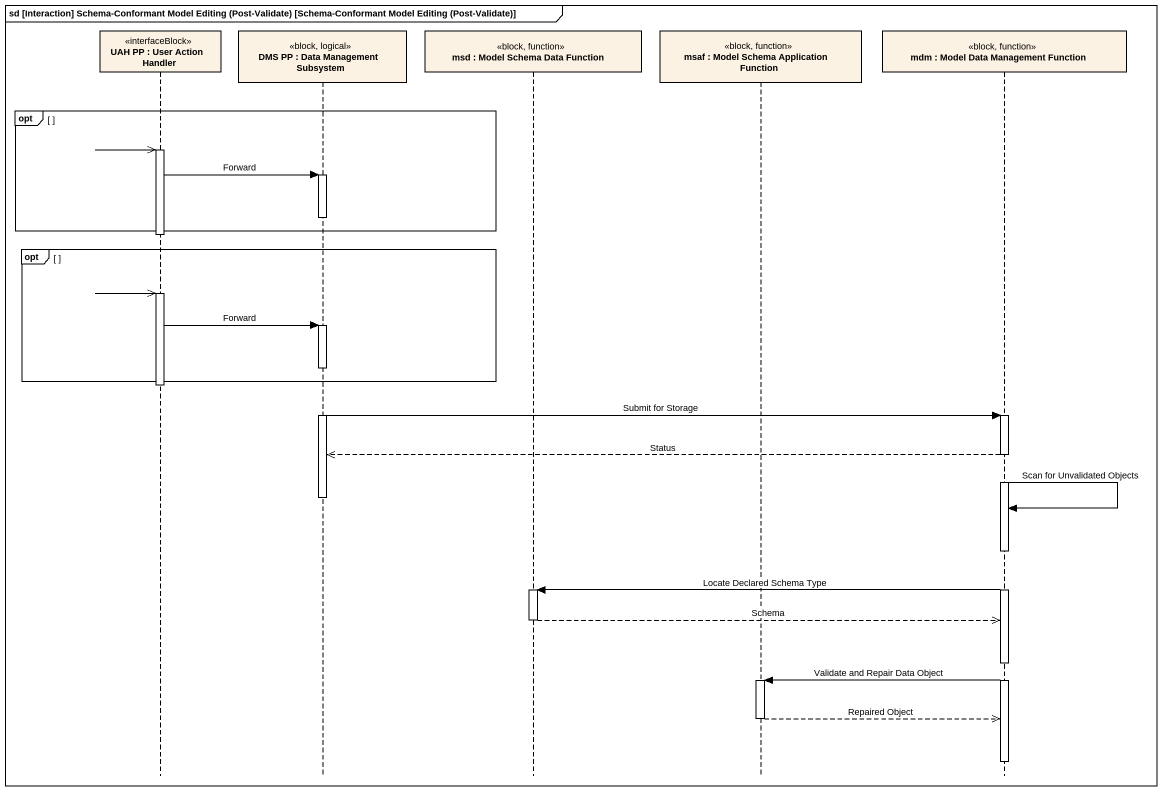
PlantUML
@startuml
mainframe sd [Interaction] Schema-Conformant Model Editing (Post-Validate) [Schema-Conformant Model Editing (Post-Validate)]
hide footbox
participant "UAH PP : User Action Handler" as UAH_PP <<interfaceBlock>>
participant "DMS PP : Data Management Subsystem" as DMS_PP <<block, logical>>
participant "msd : Model Schema Data Function" as msd <<block, function>>
participant "msaf : Model Schema Application Function" as msaf <<block, function>>
participant "mdm : Model Data Management Function" as mdm <<block, function>>

opt
  UAH_PP ->> UAH_PP
  activate UAH_PP
  UAH_PP -> DMS_PP : Forward
  activate DMS_PP
  deactivate DMS_PP
end
deactivate UAH_PP
opt
  UAH_PP ->> UAH_PP
  activate UAH_PP
  UAH_PP -> DMS_PP : Forward
  activate DMS_PP
end
deactivate UAH_PP
DMS_PP -> mdm : Submit for Storage
activate mdm
mdm -->> DMS_PP : Status
deactivate DMS_PP
mdm -> mdm : Scan for Unvalidated Objects
mdm -> msd : Locate Declared Schema Type
activate msd
msd -->> mdm : Schema
deactivate msd
mdm -> msaf : Validate and Repair Data Object
activate msaf
msaf -->> mdm : Repaired Object
deactivate msaf
deactivate mdm
@enduml
